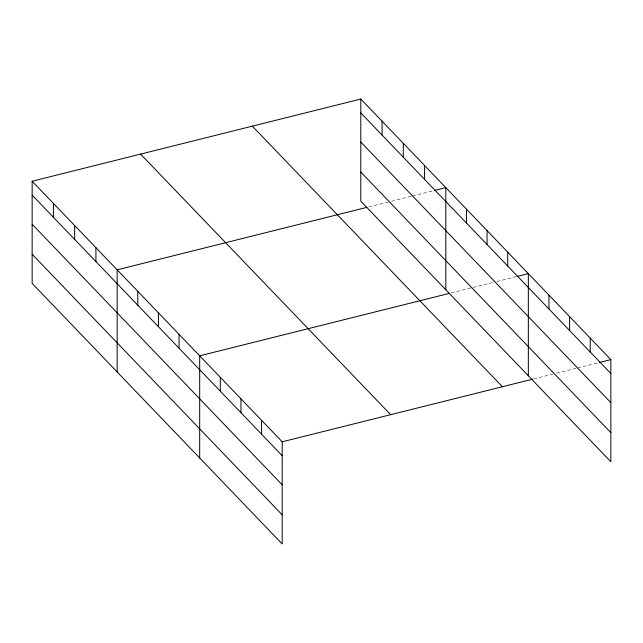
<?xml version="1.0" encoding="UTF-8"?>
<svg xmlns="http://www.w3.org/2000/svg" width="643" height="643" viewBox="0 0 643 643"><rect width="100%" height="100%" fill="white"/><g stroke="black" fill="none" stroke-linecap="round" stroke-linejoin="round"><path stroke-width="0.48" stroke-dasharray="3.21 2.41" d="M368.76 206.901L387.785 202.143M391.587 201.195L411.568 196.195M412.517 195.954L433.446 190.722M451.273 292.895L472.203 287.662M473.152 287.421L492.184 282.663M496.943 281.473L515.967 276.715M533.786 378.888L552.819 374.13M556.621 373.181L576.602 368.182M577.551 367.949L598.48 362.708"/><path stroke-width="0.96" d="M32.15 181.23L282.197 441.813L282.197 543.97L32.15 283.386L32.15 181.23L360.803 99.03L610.85 359.614L610.85 461.77L360.803 201.187L360.803 99.03M366.856 207.376L117.163 269.827L117.163 371.984M434.403 190.481L445.816 187.627L445.816 289.784M449.369 293.377L199.684 355.82L199.684 457.977M516.916 276.482L528.337 273.621L528.337 375.777M282.197 441.813L532.838 379.129M599.437 362.475L610.85 359.614M360.803 112.919L610.85 373.503M360.803 142.047L610.85 402.631M360.803 172.059L610.85 432.643M252.345 126.157L502.392 386.74M140.608 154.103L390.655 414.695M32.15 195.118L282.197 455.702M32.15 224.246L282.197 484.83M32.15 254.258L282.197 514.842M590.218 338.122L590.218 352.002M569.594 316.621L569.594 330.51M548.961 295.121L548.961 309.01M507.705 252.128L507.705 266.009M487.072 230.628L487.072 244.517M466.448 209.128L466.448 223.017M424.565 165.476L424.565 179.365M403.306 143.333L403.306 157.213M382.055 121.181L382.055 135.062M261.572 420.321L261.572 434.202M240.94 398.821L240.94 412.71M220.308 377.32L220.308 391.209M179.051 334.328L179.051 348.209M158.427 312.828L158.427 326.716M137.795 291.327L137.795 305.216M95.911 247.676L95.911 261.564M74.66 225.532L74.66 239.413M53.401 203.381L53.401 217.262"/></g></svg>
